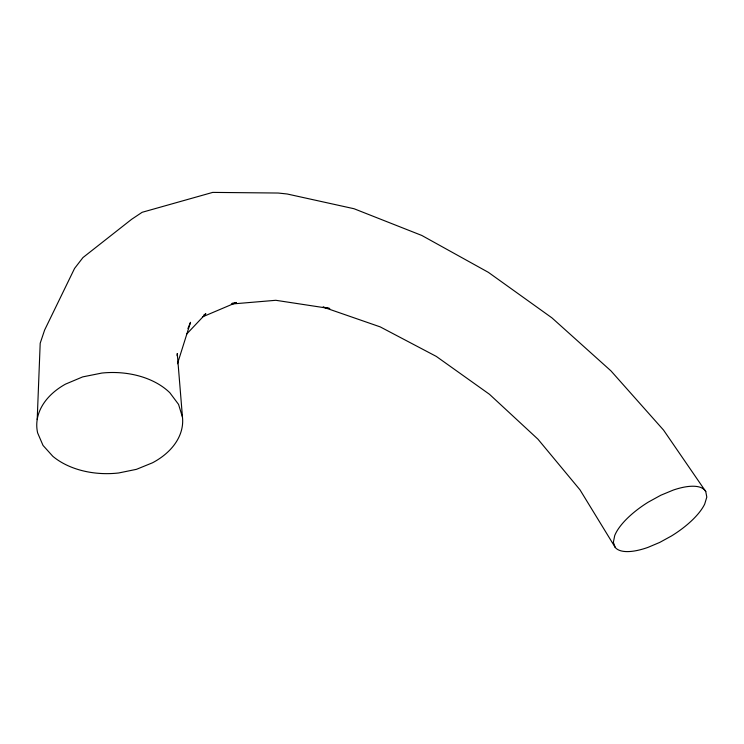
<?xml version="1.0" encoding="UTF-8"?>
<svg xmlns="http://www.w3.org/2000/svg" width="744" height="744" viewBox="0 0 744 744"><rect width="100%" height="100%" fill="white"/><g stroke="black" fill="none" stroke-linecap="round" stroke-linejoin="round"><path stroke-width="1.12" d="M37.2 419.56L40.195 343.226L44.631 330.029L74.567 268.426L82.965 257.563L131.614 219.313L142.141 212.291L212.719 192.398L278.154 193.031L287.156 193.989L354.051 208.738L421.82 235.467L488.371 272.341L551.955 317.883L610.945 370.875L663.564 430.116L705.758 491.542L706.8 497.104L704.689 504.088A53.773 20.776 -31 0 1 671.432 535.996L659.723 542.423L648.033 547.361A52.508 20.274 -31 0 1 615.232 547.445L579.985 489.831L537.959 439.192L489.459 394.283L436.3 356.413L380.212 326.886L323.054 307.067L329.797 308.528L275.81 300.297L231.365 304.045M177.128 355.79L177.267 353.53L182.466 417.152A74.102 50.973 -2.5 0 1 152.52 462.787L136.45 469.334L118.705 472.97A72.354 49.727 -2.6 0 1 52.843 456.323L43.022 445.423L37.628 432.896A74.019 50.908 -2.6 0 1 65.444 384.155L82.658 376.901L101.891 373.051A72.41 49.829 -2.6 0 1 169.883 392.795L178.56 404.401L182.466 417.152M177.463 363.769L190.538 322.292L187.916 328.55M186.753 333.982L205.856 313.745L203.893 314.889M202.47 316.898L236.406 302.483L232.109 303.301M615.232 547.445L613.363 542.348L614.702 535.596A53.726 20.739 -31 0 1 648.256 502.144L660.802 495.244L673.274 490.073A52.554 20.302 -31 0 1 705.768 491.542"/></g></svg>
